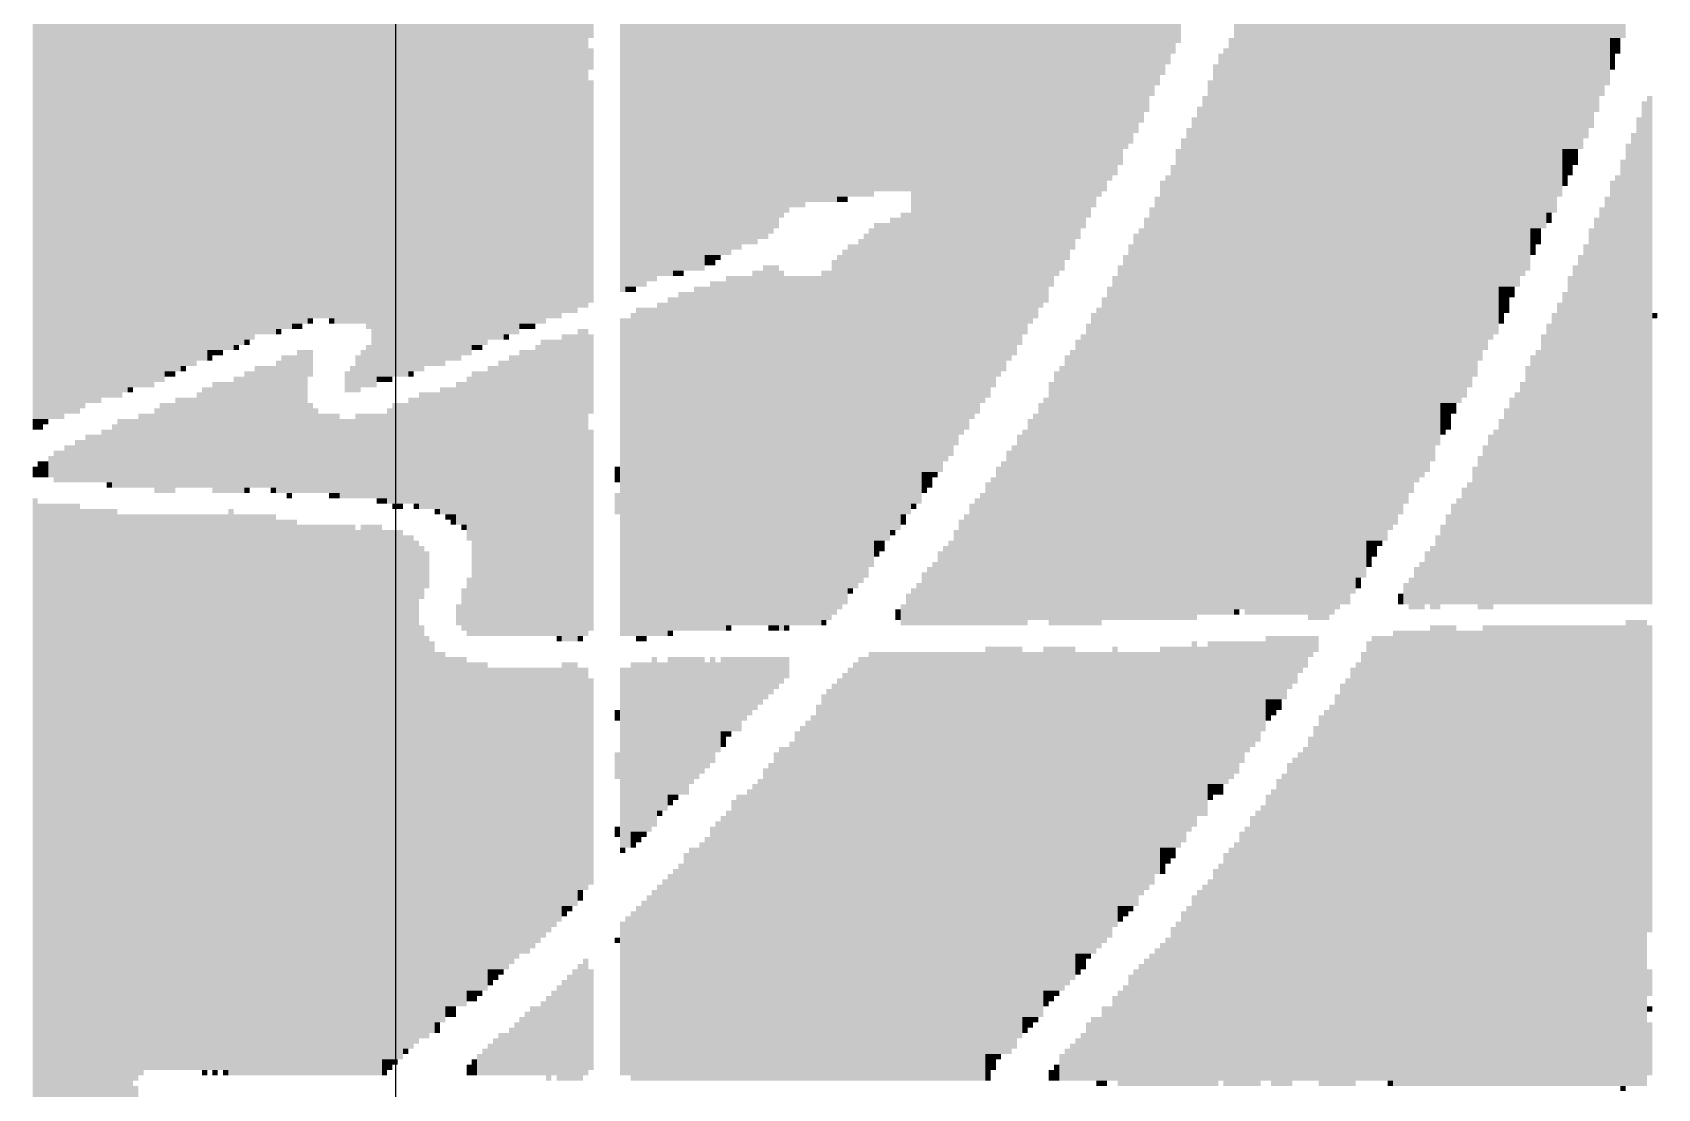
# Model space of a CAD drawing. Extents: x 0 to 19.7, y 0 to 11.
# Drawn here: x 0 to 2.229, y 2.327 to 3.776 of the extents above; entities that cross this region are included whole.
import ezdxf

# ---------------------------------------------------------------- set-up
doc = ezdxf.new("R2010")
doc.units = 0
doc.layers.get('0').update_dxf_attribs({"linetype": 'CONTINUOUS'})
doc.layers.add('1', color=1, linetype='CONTINUOUS')

# ---------------------------------------------------------------- blocks, each defined once
blk = doc.blocks.new('*U0')
at = {"color": 7}
for points in [[(0, 991), (15, 991), (0, 451), (15, 451)], [(18, 986), (21, 986), (18, 453), (21, 453)], [(21, 985), (22, 985), (21, 453), (22, 453)], [(22, 984), (23, 984), (22, 453), (23, 453)], [(23, 983), (25, 983), (23, 454), (25, 454)], [(25, 982), (28, 982), (25, 456), (28, 456)], [(28, 981), (30, 981), (28, 457), (30, 457)], [(30, 980), (31, 980), (30, 457), (31, 457)], [(33, 978), (38, 978), (33, 460), (38, 460)], [(38, 977), (40, 977), (38, 461), (40, 461)], [(40, 976), (42, 976), (40, 462), (42, 462)], [(42, 975), (46, 975), (42, 463), (46, 463)], [(46, 974), (48, 974), (46, 464), (48, 464)], [(48, 973), (49, 973), (48, 464), (49, 464)], [(49, 972), (52, 972), (49, 465), (52, 465)], [(52, 971), (55, 971), (52, 466), (55, 466)], [(55, 970), (57, 970), (55, 466), (57, 466)], [(57, 969), (61, 969), (57, 465), (61, 465)], [(61, 968), (63, 968), (61, 465), (63, 465)], [(63, 967), (65, 967), (63, 464), (65, 464)], [(65, 966), (69, 966), (65, 455), (69, 455)], [(69, 965), (71, 965), (69, 455), (71, 455)], [(71, 964), (74, 964), (71, 456), (74, 456)], [(74, 963), (78, 963), (74, 457), (78, 457)], [(78, 962), (81, 962), (78, 458), (81, 458)], [(81, 961), (83, 961), (81, 459), (83, 459)], [(83, 960), (86, 960), (83, 461), (86, 461)], [(86, 959), (89, 959), (86, 462), (89, 462)], [(89, 958), (92, 958), (89, 463), (92, 463)], [(92, 957), (97, 957), (92, 465), (97, 465)], [(97, 956), (98, 956), (97, 466), (98, 466)], [(103, 954), (105, 954), (103, 468), (105, 468)], [(17, 897), (18, 897), (17, 452), (18, 452)], [(98, 898), (99, 898), (98, 466), (99, 466)], [(99, 897), (100, 897), (99, 466), (100, 466)], [(101, 897), (102, 897), (101, 467), (102, 467)], [(102, 899), (103, 899), (102, 467), (103, 467)], [(15, 895), (17, 895), (15, 451), (17, 451)], [(100, 896), (101, 896), (100, 467), (101, 467)], [(32, 851), (33, 851), (32, 458), (33, 458)], [(31, 850), (32, 850), (31, 458), (32, 458)], [(105, 549), (106, 549), (105, 519), (106, 519)], [(121, 525), (127, 525), (121, 475), (127, 475)], [(152, 525), (155, 525), (152, 489), (155, 489)], [(166, 525), (168, 525), (166, 431), (168, 431)], [(250, 525), (252, 525), (250, 417), (252, 417)], [(111, 523), (112, 523), (111, 471), (112, 471)], [(112, 524), (121, 524), (112, 474), (121, 474)], [(127, 524), (152, 524), (127, 488), (152, 488)], [(155, 524), (166, 524), (155, 490), (166, 490)], [(168, 524), (217, 524), (168, 518), (217, 518)], [(227, 523), (229, 523), (227, 411), (229, 411)], [(229, 524), (250, 524), (229, 414), (250, 414)], [(252, 524), (266, 524), (252, 442), (266, 442)], [(266, 523), (276, 523), (266, 462), (276, 462)], [(276, 524), (277, 524), (276, 463), (277, 463)], [(277, 523), (283, 523), (277, 475), (283, 475)], [(283, 524), (286, 524), (283, 483), (286, 483)], [(286, 523), (288, 523), (286, 486), (288, 486)], [(288, 524), (289, 524), (288, 489), (289, 489)], [(289, 523), (297, 523), (289, 508), (297, 508)], [(297, 524), (298, 524), (297, 510), (298, 510)], [(298, 523), (301, 523), (298, 519), (301, 519)], [(226, 519), (227, 519), (226, 410), (227, 410)], [(298, 519), (300, 519), (298, 516), (300, 516)], [(105, 517), (106, 517), (105, 513), (106, 513)], [(168, 518), (216, 518), (168, 516), (216, 516)], [(168, 516), (215, 516), (168, 514), (215, 514)], [(224, 516), (225, 516), (224, 410), (225, 410)], [(225, 517), (226, 517), (225, 410), (226, 410)], [(298, 516), (299, 516), (298, 513), (299, 513)], [(168, 514), (214, 514), (168, 512), (214, 512)], [(223, 514), (224, 514), (223, 410), (224, 410)], [(105, 511), (106, 511), (105, 469), (106, 469)], [(168, 512), (213, 512), (168, 510), (213, 510)], [(168, 510), (212, 510), (168, 508), (212, 508)], [(222, 511), (223, 511), (222, 410), (223, 410)], [(168, 508), (211, 508), (168, 505), (211, 505)], [(221, 508), (222, 508), (221, 410), (222, 410)], [(289, 508), (296, 508), (289, 505), (296, 505)], [(304, 507), (305, 507), (304, 412), (305, 412)], [(305, 508), (306, 508), (305, 412), (306, 412)], [(168, 505), (210, 505), (168, 503), (210, 503)], [(219, 504), (220, 504), (219, 409), (220, 409)], [(220, 506), (221, 506), (220, 410), (221, 410)], [(289, 505), (295, 505), (289, 502), (295, 502)], [(303, 504), (304, 504), (303, 412), (304, 412)], [(168, 503), (209, 503), (168, 501), (209, 501)], [(168, 501), (208, 501), (168, 499), (208, 499)], [(218, 502), (219, 502), (218, 409), (219, 409)], [(289, 502), (294, 502), (289, 500), (294, 500)], [(302, 501), (303, 501), (302, 412), (303, 412)], [(168, 499), (207, 499), (168, 498), (207, 498)], [(168, 498), (206, 498), (168, 495), (206, 495)], [(216, 498), (217, 498), (216, 409), (217, 409)], [(217, 500), (218, 500), (217, 409), (218, 409)], [(289, 500), (293, 500), (289, 498), (293, 498)], [(289, 498), (292, 498), (289, 495), (292, 495)], [(301, 499), (302, 499), (301, 412), (302, 412)], [(168, 495), (205, 495), (168, 493), (205, 493)], [(215, 495), (216, 495), (215, 409), (216, 409)], [(289, 495), (291, 495), (289, 493), (291, 493)], [(300, 496), (301, 496), (300, 412), (301, 412)], [(168, 493), (204, 493), (168, 492), (204, 492)], [(168, 492), (203, 492), (168, 490), (203, 490)], [(213, 492), (214, 492), (213, 409), (214, 409)], [(214, 493), (215, 493), (214, 409), (215, 409)], [(289, 493), (290, 493), (289, 491), (290, 491)], [(298, 492), (299, 492), (298, 412), (299, 412)], [(299, 493), (300, 493), (299, 412), (300, 412)], [(152, 489), (154, 489), (152, 488), (154, 488)], [(155, 490), (159, 490), (155, 489), (159, 489)], [(168, 490), (202, 490), (168, 489), (202, 489)], [(168, 489), (201, 489), (168, 487), (201, 487)], [(212, 489), (213, 489), (212, 409), (213, 409)], [(297, 489), (298, 489), (297, 412), (298, 412)], [(127, 488), (146, 488), (127, 487), (146, 487)], [(127, 487), (143, 487), (127, 486), (143, 486)], [(127, 486), (142, 486), (127, 485), (142, 485)], [(164, 486), (166, 486), (164, 429), (166, 429)], [(168, 487), (200, 487), (168, 485), (200, 485)], [(211, 487), (212, 487), (211, 409), (212, 409)], [(286, 486), (287, 486), (286, 484), (287, 484)], [(296, 487), (297, 487), (296, 412), (297, 412)], [(127, 485), (141, 485), (127, 483), (141, 483)], [(127, 483), (140, 483), (127, 482), (140, 482)], [(127, 482), (139, 482), (127, 481), (139, 481)], [(157, 482), (158, 482), (157, 417), (158, 417)], [(158, 483), (159, 483), (158, 419), (159, 419)], [(159, 484), (162, 484), (159, 424), (162, 424)], [(162, 485), (164, 485), (162, 426), (164, 426)], [(168, 485), (199, 485), (168, 483), (199, 483)], [(168, 483), (198, 483), (168, 481), (198, 481)], [(208, 482), (209, 482), (208, 409), (209, 409)], [(209, 483), (210, 483), (209, 409), (210, 409)], [(210, 485), (211, 485), (210, 409), (211, 409)], [(283, 483), (285, 483), (283, 480), (285, 480)], [(294, 483), (295, 483), (294, 412), (295, 412)], [(295, 485), (296, 485), (295, 412), (296, 412)], [(127, 481), (137, 481), (127, 480), (137, 480)], [(127, 480), (134, 480), (127, 479), (134, 479)], [(127, 479), (132, 479), (127, 478), (132, 478)], [(153, 479), (154, 479), (153, 412), (154, 412)], [(154, 480), (156, 480), (154, 415), (156, 415)], [(156, 481), (157, 481), (156, 416), (157, 416)], [(168, 481), (197, 481), (168, 479), (197, 479)], [(168, 479), (196, 479), (168, 477), (196, 477)], [(207, 480), (208, 480), (207, 409), (208, 409)], [(283, 480), (284, 480), (283, 478), (284, 478)], [(293, 480), (294, 480), (293, 412), (294, 412)], [(127, 478), (130, 478), (127, 477), (130, 477)], [(127, 477), (129, 477), (127, 476), (129, 476)], [(138, 476), (141, 476), (138, 408), (141, 408)], [(151, 477), (152, 477), (151, 410), (152, 410)], [(152, 478), (153, 478), (152, 411), (153, 411)], [(168, 477), (195, 477), (168, 475), (195, 475)], [(205, 476), (206, 476), (205, 409), (206, 409)], [(206, 478), (207, 478), (206, 409), (207, 409)], [(291, 476), (292, 476), (291, 412), (292, 412)], [(292, 478), (293, 478), (292, 412), (293, 412)], [(112, 474), (118, 474), (112, 473), (118, 473)], [(112, 473), (116, 473), (112, 472), (116, 472)], [(121, 475), (123, 475), (121, 474), (123, 474)], [(128, 473), (131, 473), (128, 407), (131, 407)], [(131, 474), (136, 474), (131, 408), (136, 408)], [(136, 475), (138, 475), (136, 408), (138, 408)], [(141, 475), (142, 475), (141, 407), (142, 407)], [(142, 474), (149, 474), (142, 408), (149, 408)], [(149, 475), (151, 475), (149, 409), (151, 409)], [(168, 475), (194, 475), (168, 474), (194, 474)], [(168, 474), (193, 474), (168, 472), (193, 472)], [(204, 474), (205, 474), (204, 409), (205, 409)], [(277, 475), (282, 475), (277, 474), (282, 474)], [(277, 474), (281, 474), (277, 472), (281, 472)], [(290, 474), (291, 474), (290, 412), (291, 412)], [(112, 472), (114, 472), (112, 471), (114, 471)], [(120, 470), (122, 470), (120, 407), (122, 407)], [(122, 471), (125, 471), (122, 407), (125, 407)], [(125, 472), (128, 472), (125, 407), (128, 407)], [(168, 472), (192, 472), (168, 469), (192, 469)], [(202, 470), (203, 470), (202, 409), (203, 409)], [(203, 472), (204, 472), (203, 409), (204, 409)], [(277, 472), (280, 472), (277, 470), (280, 470)], [(277, 470), (279, 470), (277, 467), (279, 467)], [(289, 471), (290, 471), (289, 412), (290, 412)], [(113, 467), (114, 467), (113, 406), (114, 406)], [(114, 468), (118, 468), (114, 406), (118, 406)], [(118, 469), (120, 469), (118, 406), (120, 406)], [(168, 469), (191, 469), (168, 468), (191, 468)], [(168, 468), (190, 468), (168, 466), (190, 466)], [(200, 467), (201, 467), (200, 408), (201, 408)], [(201, 468), (202, 468), (201, 408), (202, 408)], [(277, 467), (278, 467), (277, 465), (278, 465)], [(287, 467), (288, 467), (287, 412), (288, 412)], [(288, 469), (289, 469), (288, 412), (289, 412)], [(306, 467), (307, 467), (306, 466), (307, 466)], [(46, 464), (47, 464), (46, 463), (47, 463)], [(49, 465), (51, 465), (49, 464), (51, 464)], [(52, 466), (53, 466), (52, 465), (53, 465)], [(56, 466), (57, 466), (56, 465), (57, 465)], [(64, 464), (65, 464), (64, 453), (65, 453)], [(92, 465), (95, 465), (92, 464), (95, 464)], [(103, 464), (105, 464), (103, 406), (105, 406)], [(111, 466), (113, 466), (111, 406), (113, 406)], [(168, 466), (189, 466), (168, 465), (189, 465)], [(168, 465), (188, 465), (168, 463), (188, 463)], [(199, 465), (200, 465), (199, 408), (200, 408)], [(286, 465), (287, 465), (286, 412), (287, 412)], [(38, 461), (39, 461), (38, 460), (39, 460)], [(40, 462), (41, 462), (40, 461), (41, 461)], [(63, 461), (64, 461), (63, 453), (64, 453)], [(83, 461), (85, 461), (83, 460), (85, 460)], [(89, 463), (90, 463), (89, 462), (90, 462)], [(95, 461), (96, 461), (95, 406), (96, 406)], [(96, 462), (100, 462), (96, 406), (100, 406)], [(100, 463), (103, 463), (100, 405), (103, 405)], [(105, 463), (106, 463), (105, 448), (106, 448)], [(168, 463), (187, 463), (168, 461), (187, 461)], [(168, 461), (186, 461), (168, 459), (186, 459)], [(197, 462), (198, 462), (197, 408), (198, 408)], [(198, 463), (199, 463), (198, 408), (199, 408)], [(266, 462), (275, 462), (266, 460), (275, 460)], [(285, 463), (286, 463), (285, 412), (286, 412)], [(33, 460), (36, 460), (33, 459), (36, 459)], [(33, 459), (34, 459), (33, 458), (34, 458)], [(46, 458), (47, 458), (46, 433), (47, 433)], [(47, 459), (50, 459), (47, 433), (50, 433)], [(50, 460), (53, 460), (50, 455), (53, 455)], [(61, 459), (62, 459), (61, 452), (62, 452)], [(62, 460), (63, 460), (62, 453), (63, 453)], [(88, 458), (90, 458), (88, 406), (90, 406)], [(90, 459), (92, 459), (90, 406), (92, 406)], [(92, 460), (95, 460), (92, 406), (95, 406)], [(168, 459), (185, 459), (168, 458), (185, 458)], [(168, 458), (184, 458), (168, 456), (184, 456)], [(195, 459), (196, 459), (195, 408), (196, 408)], [(196, 460), (197, 460), (196, 408), (197, 408)], [(266, 460), (274, 460), (266, 458), (274, 458)], [(266, 458), (273, 458), (266, 455), (273, 455)], [(283, 459), (284, 459), (283, 412), (284, 412)], [(284, 460), (285, 460), (284, 412), (285, 412)], [(25, 456), (27, 456), (25, 455), (27, 455)], [(28, 457), (29, 457), (28, 456), (29, 456)], [(38, 455), (40, 455), (38, 433), (40, 433)], [(40, 456), (42, 456), (40, 434), (42, 434)], [(42, 457), (46, 457), (42, 434), (46, 434)], [(50, 455), (52, 455), (50, 433), (52, 433)], [(59, 456), (60, 456), (59, 452), (60, 452)], [(60, 457), (61, 457), (60, 452), (61, 452)], [(65, 455), (68, 455), (65, 454), (68, 454)], [(71, 456), (72, 456), (71, 455), (72, 455)], [(82, 455), (83, 455), (82, 424), (83, 424)], [(83, 456), (86, 456), (83, 406), (86, 406)], [(86, 457), (88, 457), (86, 406), (88, 406)], [(168, 456), (183, 456), (168, 455), (183, 455)], [(168, 455), (182, 455), (168, 453), (182, 453)], [(193, 456), (194, 456), (193, 408), (194, 408)], [(194, 457), (195, 457), (194, 408), (195, 408)], [(266, 455), (272, 455), (266, 453), (272, 453)], [(282, 457), (283, 457), (282, 412), (283, 412)], [(18, 453), (19, 453), (18, 452), (19, 452)], [(31, 452), (32, 452), (31, 434), (32, 434)], [(32, 453), (34, 453), (32, 434), (34, 434)], [(34, 454), (38, 454), (34, 433), (38, 433)], [(73, 452), (77, 452), (73, 430), (77, 430)], [(77, 453), (80, 453), (77, 429), (80, 429)], [(80, 454), (82, 454), (80, 427), (82, 427)], [(168, 453), (181, 453), (168, 451), (181, 451)], [(192, 454), (193, 454), (192, 408), (193, 408)], [(266, 453), (271, 453), (266, 451), (271, 451)], [(280, 452), (281, 452), (280, 412), (281, 412)], [(281, 454), (282, 454), (281, 412), (282, 412)], [(0, 451), (13, 451), (0, 450), (13, 450)], [(0, 450), (10, 450), (0, 449), (10, 449)], [(0, 449), (9, 449), (0, 448), (9, 448)], [(23, 449), (24, 449), (23, 433), (24, 433)], [(24, 450), (27, 450), (24, 433), (27, 433)], [(27, 451), (31, 451), (27, 434), (31, 434)], [(52, 450), (53, 450), (52, 433), (53, 433)], [(53, 449), (54, 449), (53, 433), (54, 433)], [(67, 449), (68, 449), (67, 431), (68, 431)], [(68, 450), (71, 450), (68, 431), (71, 431)], [(71, 451), (73, 451), (71, 431), (73, 431)], [(168, 451), (180, 451), (168, 450), (180, 450)], [(168, 450), (179, 450), (168, 448), (179, 448)], [(190, 450), (191, 450), (190, 409), (191, 409)], [(191, 451), (192, 451), (191, 409), (192, 409)], [(266, 451), (270, 451), (266, 450), (270, 450)], [(266, 450), (269, 450), (266, 448), (269, 448)], [(278, 449), (279, 449), (278, 412), (279, 412)], [(279, 451), (280, 451), (279, 412), (280, 412)], [(0, 448), (6, 448), (0, 447), (6, 447)], [(0, 447), (3, 447), (0, 446), (3, 446)], [(0, 446), (2, 446), (0, 445), (2, 445)], [(15, 446), (16, 446), (15, 434), (16, 434)], [(16, 447), (20, 447), (16, 434), (20, 434)], [(20, 448), (23, 448), (20, 434), (23, 434)], [(54, 448), (58, 448), (54, 433), (58, 433)], [(58, 447), (61, 447), (58, 432), (61, 432)], [(61, 448), (67, 448), (61, 432), (67, 432)], [(168, 448), (178, 448), (168, 447), (178, 447)], [(168, 447), (177, 447), (168, 445), (177, 445)], [(188, 447), (189, 447), (188, 409), (189, 409)], [(189, 448), (190, 448), (189, 409), (190, 409)], [(266, 448), (268, 448), (266, 445), (268, 445)], [(277, 447), (278, 447), (277, 412), (278, 412)], [(8, 443), (10, 443), (8, 435), (10, 435)], [(10, 444), (13, 444), (10, 435), (13, 435)], [(13, 445), (15, 445), (13, 435), (15, 435)], [(105, 445), (106, 445), (105, 407), (106, 407)], [(168, 445), (176, 445), (168, 444), (176, 444)], [(168, 444), (175, 444), (168, 442), (175, 442)], [(186, 444), (187, 444), (186, 408), (187, 408)], [(187, 445), (188, 445), (187, 408), (188, 408)], [(266, 445), (267, 445), (266, 444), (267, 444)], [(275, 444), (276, 444), (275, 411), (276, 411)], [(276, 445), (277, 445), (276, 412), (277, 412)], [(3, 440), (4, 440), (3, 436), (4, 436)], [(4, 441), (6, 441), (4, 435), (6, 435)], [(6, 442), (8, 442), (6, 435), (8, 435)], [(168, 442), (174, 442), (168, 440), (174, 440)], [(168, 440), (173, 440), (168, 439), (173, 439)], [(184, 441), (185, 441), (184, 408), (185, 408)], [(185, 442), (186, 442), (185, 408), (186, 408)], [(252, 442), (265, 442), (252, 439), (265, 439)], [(273, 440), (274, 440), (273, 411), (274, 411)], [(274, 442), (275, 442), (274, 411), (275, 411)], [(0, 438), (1, 438), (0, 436), (1, 436)], [(1, 439), (3, 439), (1, 436), (3, 436)], [(110, 438), (111, 438), (110, 435), (111, 435)], [(168, 439), (172, 439), (168, 437), (172, 437)], [(168, 437), (171, 437), (168, 436), (171, 436)], [(168, 436), (170, 436), (168, 434), (170, 434)], [(181, 436), (182, 436), (181, 408), (182, 408)], [(182, 438), (183, 438), (182, 408), (183, 408)], [(183, 439), (184, 439), (183, 408), (184, 408)], [(252, 439), (264, 439), (252, 437), (264, 437)], [(252, 437), (263, 437), (252, 436), (263, 436)], [(252, 436), (262, 436), (252, 435), (262, 435)], [(272, 438), (273, 438), (272, 412), (273, 412)], [(14, 435), (15, 435), (14, 434), (15, 434)], [(40, 434), (41, 434), (40, 433), (41, 433)], [(45, 434), (46, 434), (45, 433), (46, 433)], [(48, 433), (49, 433), (48, 432), (49, 432)], [(56, 433), (58, 433), (56, 432), (58, 432)], [(110, 433), (111, 433), (110, 429), (111, 429)], [(168, 434), (169, 434), (168, 433), (169, 433)], [(179, 433), (180, 433), (179, 408), (180, 408)], [(180, 435), (181, 435), (180, 408), (181, 408)], [(252, 435), (261, 435), (252, 433), (261, 433)], [(252, 433), (260, 433), (252, 431), (260, 431)], [(270, 434), (271, 434), (270, 412), (271, 412)], [(271, 435), (272, 435), (271, 412), (272, 412)], [(0, 432), (1, 432), (0, 0), (1, 0)], [(1, 431), (9, 431), (1, 205), (9, 205)], [(9, 430), (16, 430), (9, 0), (16, 0)], [(37, 430), (38, 430), (37, 323), (38, 323)], [(65, 432), (67, 432), (65, 431), (67, 431)], [(68, 431), (70, 431), (68, 430), (70, 430)], [(72, 431), (73, 431), (72, 430), (73, 430)], [(76, 430), (77, 430), (76, 429), (77, 429)], [(166, 431), (167, 431), (166, 430), (167, 430)], [(177, 431), (178, 431), (177, 408), (178, 408)], [(178, 432), (179, 432), (178, 408), (179, 408)], [(252, 431), (259, 431), (252, 429), (259, 429)], [(268, 431), (269, 431), (268, 412), (269, 412)], [(269, 432), (270, 432), (269, 412), (270, 412)], [(16, 429), (37, 429), (16, 324), (37, 324)], [(38, 429), (46, 429), (38, 323), (46, 323)], [(46, 428), (50, 428), (46, 323), (50, 323)], [(50, 427), (61, 427), (50, 323), (61, 323)], [(62, 427), (66, 427), (62, 323), (66, 323)], [(78, 429), (80, 429), (78, 428), (80, 428)], [(79, 428), (80, 428), (79, 427), (80, 427)], [(81, 427), (82, 427), (81, 426), (82, 426)], [(164, 429), (165, 429), (164, 427), (165, 427)], [(175, 428), (176, 428), (175, 408), (176, 408)], [(176, 429), (177, 429), (176, 408), (177, 408)], [(252, 429), (258, 429), (252, 427), (258, 427)], [(252, 427), (257, 427), (252, 426), (257, 426)], [(266, 427), (267, 427), (266, 412), (267, 412)], [(267, 429), (268, 429), (267, 412), (268, 412)], [(61, 426), (62, 426), (61, 323), (62, 323)], [(66, 426), (70, 426), (66, 326), (70, 326)], [(70, 425), (72, 425), (70, 328), (72, 328)], [(72, 424), (73, 424), (72, 329), (73, 329)], [(159, 424), (161, 424), (159, 422), (161, 422)], [(162, 426), (163, 426), (162, 425), (163, 425)], [(173, 424), (174, 424), (173, 408), (174, 408)], [(174, 426), (175, 426), (174, 408), (175, 408)], [(252, 426), (256, 426), (252, 424), (256, 424)], [(252, 424), (255, 424), (252, 423), (255, 423)], [(265, 425), (266, 425), (265, 411), (266, 411)], [(73, 423), (74, 423), (73, 413), (74, 413)], [(74, 422), (75, 422), (74, 415), (75, 415)], [(159, 422), (160, 422), (159, 421), (160, 421)], [(171, 422), (172, 422), (171, 408), (172, 408)], [(172, 423), (173, 423), (172, 408), (173, 408)], [(252, 423), (254, 423), (252, 421), (254, 421)], [(252, 421), (253, 421), (252, 419), (253, 419)], [(263, 422), (264, 422), (263, 412), (264, 412)], [(264, 423), (265, 423), (264, 411), (265, 411)], [(168, 418), (169, 418), (168, 408), (169, 408)], [(169, 419), (170, 419), (169, 408), (170, 408)], [(170, 420), (171, 420), (170, 408), (171, 408)], [(261, 419), (262, 419), (261, 411), (262, 411)], [(262, 420), (263, 420), (262, 411), (263, 411)], [(81, 415), (82, 415), (81, 407), (82, 407)], [(82, 417), (83, 417), (82, 406), (83, 406)], [(154, 415), (155, 415), (154, 414), (155, 414)], [(166, 415), (167, 415), (166, 408), (167, 408)], [(167, 416), (168, 416), (167, 408), (168, 408)], [(250, 417), (251, 417), (250, 415), (251, 415)], [(259, 416), (260, 416), (259, 412), (260, 412)], [(260, 417), (261, 417), (260, 411), (261, 411)], [(80, 412), (81, 412), (80, 408), (81, 408)], [(164, 412), (165, 412), (164, 408), (165, 408)], [(165, 414), (166, 414), (165, 408), (166, 408)], [(229, 414), (249, 414), (229, 412), (249, 412)], [(229, 412), (247, 412), (229, 411), (247, 411)], [(258, 414), (259, 414), (258, 412), (259, 412)], [(149, 409), (150, 409), (149, 408), (150, 408)], [(163, 411), (164, 411), (163, 409), (164, 409)], [(227, 411), (228, 411), (227, 410), (228, 410)], [(229, 411), (246, 411), (229, 410), (246, 410)], [(241, 410), (245, 410), (241, 409), (245, 409)], [(301, 409), (305, 409), (301, 321), (305, 321)], [(73, 408), (74, 408), (73, 330), (74, 330)], [(74, 406), (75, 406), (74, 330), (75, 330)], [(99, 406), (100, 406), (99, 405), (100, 405)], [(103, 406), (104, 406), (103, 405), (104, 405)], [(114, 406), (116, 406), (114, 405), (116, 405)], [(120, 407), (121, 407), (120, 406), (121, 406)], [(131, 408), (132, 408), (131, 407), (132, 407)], [(139, 408), (141, 408), (139, 407), (141, 407)], [(142, 408), (143, 408), (142, 407), (143, 407)], [(233, 406), (243, 406), (233, 403), (243, 403)], [(253, 406), (257, 406), (253, 322), (257, 322)], [(257, 407), (264, 407), (257, 321), (264, 321)], [(264, 408), (269, 408), (264, 321), (269, 321)], [(269, 407), (274, 407), (269, 321), (274, 321)], [(274, 408), (301, 408), (274, 321), (301, 321)], [(305, 408), (306, 408), (305, 350), (306, 350)], [(75, 405), (76, 405), (75, 331), (76, 331)], [(76, 403), (78, 403), (76, 333), (78, 333)], [(158, 403), (180, 403), (158, 322), (180, 322)], [(180, 404), (187, 404), (180, 330), (187, 330)], [(187, 403), (191, 403), (187, 334), (191, 334)], [(191, 404), (197, 404), (191, 341), (197, 341)], [(197, 403), (204, 403), (197, 349), (204, 349)], [(204, 404), (205, 404), (204, 351), (205, 351)], [(205, 403), (213, 403), (205, 361), (213, 361)], [(213, 404), (219, 404), (213, 369), (219, 369)], [(219, 405), (220, 405), (219, 370), (220, 370)], [(220, 404), (222, 404), (220, 372), (222, 372)], [(222, 405), (233, 405), (222, 388), (233, 388)], [(233, 403), (242, 403), (233, 402), (242, 402)], [(251, 403), (252, 403), (251, 322), (252, 322)], [(252, 405), (253, 405), (252, 322), (253, 322)], [(78, 402), (82, 402), (78, 336), (82, 336)], [(82, 401), (86, 401), (82, 339), (86, 339)], [(86, 400), (100, 400), (86, 352), (100, 352)], [(100, 401), (103, 401), (100, 355), (103, 355)], [(103, 400), (105, 400), (103, 358), (105, 358)], [(111, 400), (113, 400), (111, 366), (113, 366)], [(113, 401), (117, 401), (113, 369), (117, 369)], [(117, 402), (118, 402), (117, 370), (118, 370)], [(118, 401), (120, 401), (118, 373), (120, 373)], [(120, 402), (127, 402), (120, 380), (127, 380)], [(127, 401), (128, 401), (127, 381), (128, 381)], [(128, 402), (129, 402), (128, 382), (129, 382)], [(129, 401), (130, 401), (129, 384), (130, 384)], [(130, 402), (143, 402), (130, 398), (143, 398)], [(154, 400), (155, 400), (154, 322), (155, 322)], [(155, 401), (156, 401), (155, 322), (156, 322)], [(156, 402), (158, 402), (156, 322), (158, 322)], [(233, 402), (241, 402), (233, 400), (241, 400)], [(233, 400), (240, 400), (233, 399), (240, 399)], [(249, 400), (250, 400), (249, 321), (250, 321)], [(250, 401), (251, 401), (250, 322), (251, 322)], [(105, 398), (106, 398), (105, 359), (106, 359)], [(130, 398), (142, 398), (130, 397), (142, 397)], [(130, 397), (141, 397), (130, 396), (141, 396)], [(151, 397), (152, 397), (151, 322), (152, 322)], [(152, 398), (153, 398), (152, 322), (153, 322)], [(153, 399), (154, 399), (153, 322), (154, 322)], [(233, 399), (239, 399), (233, 397), (239, 397)], [(233, 397), (238, 397), (233, 396), (238, 396)], [(247, 397), (248, 397), (247, 321), (248, 321)], [(248, 398), (249, 398), (248, 321), (249, 321)], [(130, 396), (140, 396), (130, 395), (140, 395)], [(130, 395), (139, 395), (130, 394), (139, 394)], [(130, 394), (138, 394), (130, 393), (138, 393)], [(130, 393), (137, 393), (130, 392), (137, 392)], [(148, 393), (149, 393), (148, 322), (149, 322)], [(149, 395), (150, 395), (149, 322), (150, 322)], [(150, 396), (151, 396), (150, 322), (151, 322)], [(233, 396), (237, 396), (233, 394), (237, 394)], [(233, 394), (236, 394), (233, 392), (236, 392)], [(245, 393), (246, 393), (245, 321), (246, 321)], [(246, 395), (247, 395), (246, 321), (247, 321)], [(110, 392), (111, 392), (110, 390), (111, 390)], [(130, 392), (136, 392), (130, 391), (136, 391)], [(130, 391), (135, 391), (130, 390), (135, 390)], [(130, 390), (134, 390), (130, 388), (134, 388)], [(146, 390), (147, 390), (146, 322), (147, 322)], [(147, 391), (148, 391), (147, 322), (148, 322)], [(233, 392), (235, 392), (233, 391), (235, 391)], [(233, 391), (234, 391), (233, 390), (234, 390)], [(243, 391), (244, 391), (243, 321), (244, 321)], [(244, 392), (245, 392), (244, 321), (245, 321)], [(130, 388), (132, 388), (130, 387), (132, 387)], [(130, 387), (131, 387), (130, 385), (131, 385)], [(144, 388), (145, 388), (144, 322), (145, 322)], [(145, 389), (146, 389), (145, 322), (146, 322)], [(222, 388), (232, 388), (222, 386), (232, 386)], [(241, 387), (242, 387), (241, 322), (242, 322)], [(242, 389), (243, 389), (242, 322), (243, 322)], [(110, 384), (111, 384), (110, 379), (111, 379)], [(140, 384), (141, 384), (140, 322), (141, 322)], [(141, 385), (143, 385), (141, 322), (143, 322)], [(143, 386), (144, 386), (143, 322), (144, 322)], [(222, 386), (231, 386), (222, 385), (231, 385)], [(222, 385), (230, 385), (222, 384), (230, 384)], [(222, 384), (229, 384), (222, 382), (229, 382)], [(239, 384), (240, 384), (239, 322), (240, 322)], [(240, 385), (241, 385), (240, 322), (241, 322)], [(138, 381), (139, 381), (138, 322), (139, 322)], [(139, 382), (140, 382), (139, 322), (140, 322)], [(222, 382), (228, 382), (222, 380), (228, 380)], [(237, 382), (238, 382), (237, 321), (238, 321)], [(238, 383), (239, 383), (238, 322), (239, 322)], [(120, 380), (126, 380), (120, 379), (126, 379)], [(120, 379), (125, 379), (120, 378), (125, 378)], [(120, 378), (124, 378), (120, 376), (124, 376)], [(136, 378), (137, 378), (136, 322), (137, 322)], [(137, 379), (138, 379), (137, 322), (138, 322)], [(222, 380), (227, 380), (222, 379), (227, 379)], [(222, 379), (226, 379), (222, 378), (226, 378)], [(222, 378), (225, 378), (222, 376), (225, 376)], [(235, 379), (236, 379), (235, 321), (236, 321)], [(236, 380), (237, 380), (236, 321), (237, 321)], [(120, 376), (122, 376), (120, 375), (122, 375)], [(120, 375), (121, 375), (120, 374), (121, 374)], [(132, 375), (133, 375), (132, 322), (133, 322)], [(133, 376), (135, 376), (133, 322), (135, 322)], [(135, 377), (136, 377), (135, 322), (136, 322)], [(222, 376), (223, 376), (222, 375), (223, 375)], [(233, 376), (234, 376), (233, 322), (234, 322)], [(234, 377), (235, 377), (234, 321), (235, 321)], [(118, 373), (119, 373), (118, 372), (119, 372)], [(130, 372), (131, 372), (130, 322), (131, 322)], [(131, 373), (132, 373), (131, 322), (132, 322)], [(230, 372), (231, 372), (230, 321), (231, 321)], [(231, 373), (232, 373), (231, 321), (232, 321)], [(232, 374), (233, 374), (232, 322), (233, 322)], [(110, 370), (111, 370), (110, 368), (111, 368)], [(113, 369), (116, 369), (113, 368), (116, 368)], [(128, 370), (129, 370), (128, 322), (129, 322)], [(129, 371), (130, 371), (129, 322), (130, 322)], [(213, 369), (218, 369), (213, 367), (218, 367)], [(228, 369), (229, 369), (228, 321), (229, 321)], [(229, 370), (230, 370), (229, 321), (230, 321)], [(111, 366), (112, 366), (111, 365), (112, 365)], [(113, 368), (115, 368), (113, 367), (115, 367)], [(113, 367), (114, 367), (113, 366), (114, 366)], [(124, 366), (126, 366), (124, 322), (126, 322)], [(126, 367), (127, 367), (126, 322), (127, 322)], [(127, 368), (128, 368), (127, 322), (128, 322)], [(213, 367), (217, 367), (213, 366), (217, 366)], [(213, 366), (216, 366), (213, 364), (216, 364)], [(226, 366), (227, 366), (226, 321), (227, 321)], [(227, 367), (228, 367), (227, 321), (228, 321)], [(122, 363), (123, 363), (122, 322), (123, 322)], [(123, 365), (124, 365), (123, 322), (124, 322)], [(213, 364), (215, 364), (213, 363), (215, 363)], [(213, 363), (214, 363), (213, 361), (214, 361)], [(224, 363), (225, 363), (224, 322), (225, 322)], [(225, 365), (226, 365), (225, 321), (226, 321)], [(119, 360), (120, 360), (119, 322), (120, 322)], [(120, 361), (121, 361), (120, 322), (121, 322)], [(121, 362), (122, 362), (121, 322), (122, 322)], [(205, 361), (212, 361), (205, 359), (212, 359)], [(222, 360), (223, 360), (222, 321), (223, 321)], [(223, 362), (224, 362), (223, 321), (224, 321)], [(103, 358), (104, 358), (103, 356), (104, 356)], [(116, 357), (117, 357), (116, 322), (117, 322)], [(117, 358), (118, 358), (117, 322), (118, 322)], [(118, 359), (119, 359), (118, 322), (119, 322)], [(205, 359), (211, 359), (205, 358), (211, 358)], [(205, 358), (210, 358), (205, 357), (210, 357)], [(205, 357), (209, 357), (205, 355), (209, 355)], [(219, 357), (220, 357), (219, 321), (220, 321)], [(220, 358), (221, 358), (220, 321), (221, 321)], [(221, 359), (222, 359), (221, 321), (222, 321)], [(100, 355), (102, 355), (100, 354), (102, 354)], [(100, 354), (101, 354), (100, 353), (101, 353)], [(113, 354), (114, 354), (113, 322), (114, 322)], [(114, 355), (115, 355), (114, 322), (115, 322)], [(115, 356), (116, 356), (115, 322), (116, 322)], [(205, 355), (208, 355), (205, 354), (208, 354)], [(205, 354), (207, 354), (205, 353), (207, 353)], [(217, 354), (218, 354), (217, 321), (218, 321)], [(218, 355), (219, 355), (218, 321), (219, 321)], [(86, 352), (99, 352), (86, 351), (99, 351)], [(86, 351), (98, 351), (86, 350), (98, 350)], [(86, 350), (97, 350), (86, 349), (97, 349)], [(111, 352), (112, 352), (111, 323), (112, 323)], [(112, 353), (113, 353), (112, 323), (113, 323)], [(205, 353), (206, 353), (205, 352), (206, 352)], [(215, 351), (216, 351), (215, 321), (216, 321)], [(216, 352), (217, 352), (216, 321), (217, 321)], [(86, 349), (96, 349), (86, 348), (96, 348)], [(86, 348), (95, 348), (86, 347), (95, 347)], [(86, 347), (94, 347), (86, 346), (94, 346)], [(110, 349), (111, 349), (110, 348), (111, 348)], [(197, 349), (203, 349), (197, 348), (203, 348)], [(197, 348), (202, 348), (197, 347), (202, 347)], [(197, 347), (201, 347), (197, 346), (201, 346)], [(212, 347), (213, 347), (212, 321), (213, 321)], [(213, 348), (214, 348), (213, 321), (214, 321)], [(214, 349), (215, 349), (214, 321), (215, 321)], [(86, 346), (92, 346), (86, 345), (92, 345)], [(86, 345), (91, 345), (86, 344), (91, 344)], [(86, 344), (90, 344), (86, 343), (90, 343)], [(103, 344), (104, 344), (103, 322), (104, 322)], [(104, 345), (105, 345), (104, 323), (105, 323)], [(197, 346), (200, 346), (197, 345), (200, 345)], [(197, 345), (199, 345), (197, 343), (199, 343)], [(209, 344), (210, 344), (209, 321), (210, 321)], [(210, 345), (211, 345), (210, 321), (211, 321)], [(211, 346), (212, 346), (211, 321), (212, 321)], [(86, 343), (89, 343), (86, 342), (89, 342)], [(86, 342), (88, 342), (86, 341), (88, 341)], [(86, 341), (87, 341), (86, 340), (87, 340)], [(100, 341), (101, 341), (100, 322), (101, 322)], [(101, 342), (102, 342), (101, 322), (102, 322)], [(102, 343), (103, 343), (102, 322), (103, 322)], [(105, 343), (106, 343), (105, 324), (106, 324)], [(191, 341), (196, 341), (191, 340), (196, 340)], [(197, 343), (198, 343), (197, 342), (198, 342)], [(207, 342), (208, 342), (207, 321), (208, 321)], [(208, 343), (209, 343), (208, 321), (209, 321)], [(305, 343), (306, 343), (305, 338), (306, 338)], [(82, 339), (85, 339), (82, 338), (85, 338)], [(82, 338), (84, 338), (82, 337), (84, 337)], [(97, 338), (98, 338), (97, 322), (98, 322)], [(98, 339), (99, 339), (98, 323), (99, 323)], [(99, 340), (100, 340), (99, 322), (100, 322)], [(191, 340), (195, 340), (191, 339), (195, 339)], [(191, 339), (194, 339), (191, 338), (194, 338)], [(191, 338), (193, 338), (191, 337), (193, 337)], [(204, 338), (205, 338), (204, 322), (205, 322)], [(205, 339), (206, 339), (205, 321), (206, 321)], [(206, 340), (207, 340), (206, 321), (207, 321)], [(78, 336), (80, 336), (78, 334), (80, 334)], [(93, 335), (94, 335), (93, 323), (94, 323)], [(94, 336), (96, 336), (94, 323), (96, 323)], [(96, 337), (97, 337), (96, 323), (97, 323)], [(191, 337), (192, 337), (191, 336), (192, 336)], [(202, 336), (204, 336), (202, 322), (204, 322)], [(305, 336), (306, 336), (305, 335), (306, 335)], [(76, 333), (77, 333), (76, 331), (77, 331)], [(90, 332), (91, 332), (90, 323), (91, 323)], [(91, 333), (92, 333), (91, 323), (92, 323)], [(92, 334), (93, 334), (92, 323), (93, 323)], [(187, 334), (190, 334), (187, 333), (190, 333)], [(187, 333), (189, 333), (187, 332), (189, 332)], [(187, 332), (188, 332), (187, 331), (188, 331)], [(199, 333), (200, 333), (199, 322), (200, 322)], [(200, 334), (202, 334), (200, 322), (202, 322)], [(305, 333), (306, 333), (305, 323), (306, 323)], [(86, 329), (87, 329), (86, 323), (87, 323)], [(87, 330), (88, 330), (87, 323), (88, 323)], [(88, 331), (90, 331), (88, 323), (90, 323)], [(180, 330), (186, 330), (180, 328), (186, 328)], [(196, 329), (197, 329), (196, 322), (197, 322)], [(197, 330), (198, 330), (197, 322), (198, 322)], [(198, 331), (199, 331), (198, 322), (199, 322)], [(66, 326), (69, 326), (66, 325), (69, 325)], [(70, 328), (71, 328), (70, 327), (71, 327)], [(83, 326), (84, 326), (83, 323), (84, 323)], [(84, 327), (85, 327), (84, 323), (85, 323)], [(85, 328), (86, 328), (85, 323), (86, 323)], [(180, 328), (185, 328), (180, 327), (185, 327)], [(180, 327), (183, 327), (180, 326), (183, 326)], [(180, 326), (182, 326), (180, 324), (182, 324)], [(194, 327), (195, 327), (194, 322), (195, 322)], [(195, 328), (196, 328), (195, 322), (196, 322)], [(16, 324), (21, 324), (16, 323), (21, 323)], [(16, 323), (20, 323), (16, 322), (20, 322)], [(32, 324), (33, 324), (32, 323), (33, 323)], [(34, 324), (35, 324), (34, 323), (35, 323)], [(36, 324), (37, 324), (36, 323), (37, 323)], [(66, 325), (68, 325), (66, 324), (68, 324)], [(66, 324), (67, 324), (66, 323), (67, 323)], [(82, 325), (83, 325), (82, 323), (83, 323)], [(180, 324), (181, 324), (180, 322), (181, 322)], [(192, 324), (193, 324), (192, 322), (193, 322)], [(193, 325), (194, 325), (193, 322), (194, 322)], [(16, 322), (19, 322), (16, 0), (19, 0)], [(19, 321), (20, 321), (19, 0), (20, 0)], [(201, 322), (203, 322), (201, 321), (203, 321)], [(256, 322), (257, 322), (256, 321), (257, 321)], [(300, 321), (301, 321), (300, 320), (301, 320)]]:
    blk.add_solid(points, dxfattribs=at)

msp = doc.modelspace()

# ---------------------------------------------------------------- linework, layer by layer
at = {"layer": '1'}
msp.add_line((0.4986, 1.241), (0.4986, 9.2534), dxfattribs=at)

# ---------------------------------------------------------------- block references
at = {"xscale": 0.007261200278071202, "yscale": 0.007261200278071202, "zscale": 0.007261200278071202}
msp.add_blockref('*U0', (0, 0), dxfattribs=at)

doc.saveas('drawing.dxf')
